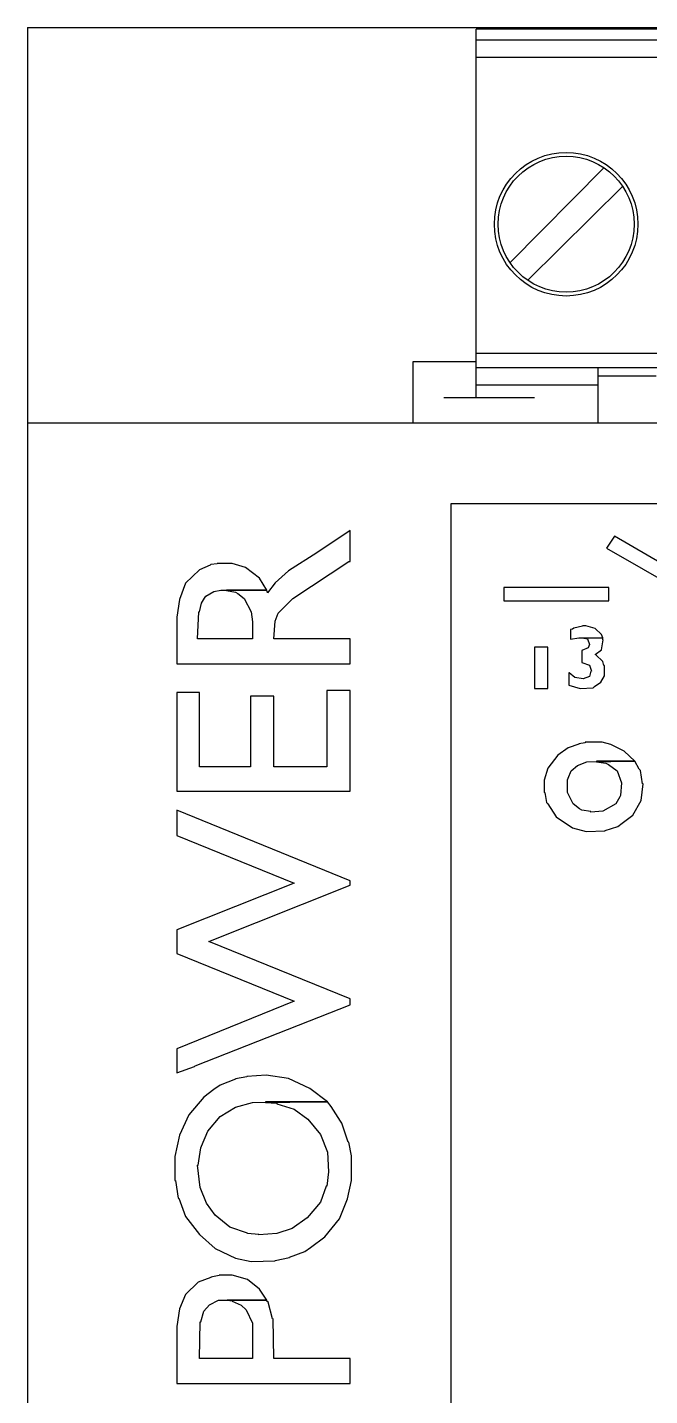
# Model space of a CAD drawing. Header units: inches. Extents: x -4 to 280, y -9 to 35.
# Drawn here: x 42.475 to 43.157, y 25.309 to 26.808 of the extents above; entities that cross this region are included whole.
import ezdxf

# ---------------------------------------------------------------- set-up
doc = ezdxf.new("R2010")
doc.units = ezdxf.units.IN
doc.header["$LTSCALE"] = 0.5
doc.header["$MEASUREMENT"] = 0
doc.layers.add('LAYER_1_0', color=160, linetype='Continuous')

# ---------------------------------------------------------------- blocks, each defined once
blk = doc.blocks.new('c2938581')
at = {"layer": 'LAYER_1_0', "color": 1}
for p, q in [((0.024805, 48.975133), (0.024805, -81.251544)), ((0.024805, 48.975133), (55.030577, 48.975133)), ((12.512759, 38.674642), (12.512759, 48.922767)), ((47.543696, 48.922767), (12.512759, 48.922767)), ((12.512759, 48.624767), (47.543696, 48.624767)), ((12.512759, 48.142453), (47.543696, 48.142453)), ((13.459644, 42.426695), (16.072059, 45.065294)), ((16.597953, 44.556798), (13.95057, 41.935769)), ((10.75955, 37.964608), (10.75955, 39.674064)), ((10.75955, 39.674064), (12.512759, 39.674064)), ((47.543696, 39.893172), (12.512759, 39.893172)), ((12.512759, 39.507322), (47.543696, 39.507322)), ((15.914274, 37.964608), (15.914274, 39.507322)), ((17.527268, 39.262031), (15.914274, 39.262031)), ((12.512759, 39.025353), (15.914274, 39.025353)), ((11.618585, 38.674642), (14.143323, 38.674642)), ((0.024805, 37.964608), (55.030577, 37.964608)), ((11.81151, 35.711515), (11.81151, 3.590823)), ((53.101668, 35.711515), (11.81151, 35.711515)), ((9.006169, 34.966341), (8.077026, 34.343812)), ((9.006169, 34.107134), (9.006169, 34.966341)), ((16.37006, 34.808556), (16.142167, 34.475415)), ((18.824691, 33.37953), (16.37006, 34.808556)), ((16.37006, 34.808556), (16.37006, 34.808556)), ((8.077026, 34.343812), (7.287927, 33.844274)), ((16.142167, 34.475415), (18.702045, 33.011594)), ((5.1139, 34.002059), (4.815727, 33.879414)), ((5.13147, 34.019629), (5.1139, 34.002059)), ((5.306653, 34.045812), (5.13147, 34.019629)), ((5.727471, 34.054769), (5.306653, 34.054769)), ((5.306653, 34.054769), (5.306653, 34.045812)), ((6.095752, 33.940736), (5.727471, 34.054769)), ((6.48143, 33.642735), (6.095752, 33.940736)), ((7.410745, 33.081529), (8.971201, 34.107134)), ((8.971201, 34.107134), (9.006169, 34.107134)), ((4.815727, 33.879414), (4.430048, 33.50252)), ((6.691753, 33.309595), (6.48143, 33.642735)), ((7.287927, 33.844274), (6.919819, 33.511133)), ((4.430048, 33.50252), (4.254693, 33.046389)), ((4.956114, 33.090487), (4.991082, 33.142852)), ((4.991082, 33.142852), (5.218975, 33.274455)), ((5.218975, 33.274455), (5.4119, 33.309595)), ((5.4119, 33.309595), (6.691753, 33.309595)), ((5.569686, 33.309595), (5.569686, 33.300637)), ((6.691753, 33.309595), (5.569686, 33.309595)), ((5.569686, 33.300637), (5.815149, 33.256885)), ((5.815149, 33.256885), (5.885257, 33.213132)), ((5.885257, 33.213132), (6.060612, 33.081529)), ((6.709323, 33.239315), (6.691753, 33.309595)), ((6.919819, 33.511133), (6.709323, 33.239315)), ((13.284288, 33.37953), (13.284288, 33.011594)), ((16.212275, 33.37953), (13.284288, 33.37953)), ((13.284288, 33.37953), (13.284288, 33.011594)), ((16.212275, 33.37953), (13.284288, 33.37953)), ((16.212275, 33.011594), (16.212275, 33.37953)), ((16.212275, 33.011594), (16.212275, 33.37953)), ((4.254693, 33.046389), (4.184585, 32.555463)), ((4.815727, 32.704636), (4.868437, 32.949927)), ((4.868437, 32.949927), (4.956114, 33.090487)), ((6.060612, 33.081529), (6.253537, 32.704636)), ((7.007496, 32.669496), (7.410745, 33.081529)), ((13.284288, 33.011594), (16.212275, 33.011594)), ((13.284288, 33.011594), (16.212275, 33.011594)), ((4.184585, 32.555463), (4.184585, 31.25804)), ((4.763189, 31.950849), (4.798329, 32.704636)), ((4.798329, 32.704636), (4.815727, 32.704636)), ((6.253537, 32.704636), (6.288505, 32.424205)), ((6.288505, 32.424205), (6.288505, 31.950849)), ((6.884679, 31.950849), (6.919819, 32.441775)), ((6.919819, 32.441775), (7.007496, 32.669496)), ((6.919819, 32.441775), (6.919819, 32.441775)), ((15.195283, 32.222323), (15.142745, 32.21371)), ((15.142745, 32.21371), (15.142745, 31.941892)), ((15.230423, 32.24885), (15.195283, 32.222323)), ((15.475886, 32.310173), (15.230423, 32.24885)), ((15.475886, 32.318785), (15.475886, 32.310173)), ((15.563563, 32.318785), (15.475886, 32.318785)), ((15.826596, 32.239893), (15.563563, 32.318785)), ((16.001952, 32.073494), (15.826596, 32.239893)), ((16.036919, 31.985645), (16.001952, 32.073494)), ((6.288505, 31.950849), (4.763189, 31.950849)), ((9.006169, 31.950849), (6.884679, 31.950849)), ((9.006169, 31.25804), (9.006169, 31.950849)), ((14.143323, 31.722784), (14.143323, 30.574189)), ((14.511603, 31.722784), (14.143323, 31.722784)), ((14.143323, 31.722784), (14.143323, 30.574189)), ((14.511603, 31.722784), (14.143323, 31.722784)), ((14.511603, 30.574189), (14.511603, 31.722784)), ((14.511603, 30.574189), (14.511603, 31.722784)), ((15.142745, 31.941892), (15.370638, 31.985645)), ((15.370638, 31.985645), (16.036919, 31.985645)), ((15.633671, 31.705214), (15.458316, 31.626321)), ((15.458316, 31.626321), (15.458316, 31.29318)), ((16.036919, 31.985645), (15.511026, 31.977032)), ((15.511026, 31.977032), (15.616101, 31.950849)), ((15.616101, 31.950849), (15.668811, 31.793064)), ((15.668811, 31.793064), (15.633671, 31.705214)), ((15.668811, 31.793064), (15.668811, 31.793064)), ((15.826596, 31.521246), (16.001952, 31.652504)), ((16.001952, 31.652504), (16.054489, 31.924322)), ((16.036919, 31.924322), (16.036919, 31.985645)), ((16.054489, 31.924322), (16.036919, 31.924322)), ((4.184585, 31.25804), (9.006169, 31.25804)), ((15.458316, 31.29318), (15.668811, 31.223245)), ((15.844166, 31.512288), (15.826596, 31.521246)), ((16.036919, 31.319363), (15.844166, 31.512288)), ((16.072059, 31.214288), (16.036919, 31.319363)), ((15.090207, 31.003792), (15.090207, 30.662039)), ((15.107777, 31.003792), (15.090207, 31.003792)), ((15.265563, 30.881147), (15.107777, 31.003792)), ((15.493456, 30.837394), (15.265563, 30.881147)), ((15.668811, 30.90733), (15.493456, 30.837394)), ((15.668811, 31.223245), (15.721349, 31.056502)), ((15.703779, 31.056502), (15.668811, 30.90733)), ((15.721349, 31.056502), (15.703779, 31.056502)), ((15.984382, 30.749544), (16.089629, 30.9249)), ((16.089629, 31.214288), (16.072059, 31.214288)), ((16.089629, 30.9249), (16.089629, 31.214288)), ((8.357457, 30.512866), (8.357457, 28.391376)), ((9.006169, 30.512866), (8.357457, 30.512866)), ((9.006169, 27.716482), (9.006169, 30.512866)), ((14.143323, 30.574189), (14.511603, 30.574189)), ((14.143323, 30.574189), (14.511603, 30.574189)), ((15.090207, 30.662039), (15.405778, 30.574189)), ((15.405778, 30.574189), (15.773886, 30.591759)), ((15.773886, 30.591759), (15.809026, 30.626899)), ((15.809026, 30.626899), (15.984382, 30.749544)), ((4.815727, 30.460501), (4.184585, 30.460501)), ((4.184585, 30.460501), (4.184585, 27.716482)), ((4.815727, 28.391376), (4.815727, 30.460501)), ((6.884679, 30.355081), (6.235967, 30.355081)), ((6.235967, 30.355081), (6.235967, 28.391376)), ((6.884679, 28.391376), (6.884679, 30.355081)), ((15.370638, 29.022518), (15.072637, 28.917442)), ((15.545993, 29.057658), (15.370638, 29.031475)), ((15.370638, 29.031475), (15.370638, 29.022518)), ((16.01935, 29.075228), (15.545993, 29.075228)), ((15.545993, 29.075228), (15.545993, 29.057658)), ((16.264813, 29.013905), (16.01935, 29.075228)), ((16.633093, 28.829937), (16.264813, 29.013905)), ((14.792034, 28.715904), (14.511603, 28.356581)), ((15.072637, 28.917442), (14.792034, 28.715904)), ((16.931094, 28.549162), (16.633093, 28.829937)), ((6.235967, 28.391376), (4.815727, 28.391376)), ((8.357457, 28.391376), (6.884679, 28.391376)), ((14.511603, 28.356581), (14.406356, 28.02344)), ((15.072637, 28.075806), (15.160315, 28.277688)), ((15.160315, 28.277688), (15.33567, 28.426516)), ((15.33567, 28.426516), (15.598703, 28.531592)), ((15.598703, 28.531592), (16.931094, 28.549162)), ((15.861564, 28.549162), (15.861564, 28.531592)), ((16.931094, 28.549162), (15.861564, 28.549162)), ((15.861564, 28.531592), (16.124597, 28.496796)), ((16.124597, 28.496796), (16.194705, 28.452699)), ((16.194705, 28.452699), (16.440168, 28.277688)), ((16.440168, 28.277688), (16.562986, 27.944548)), ((17.053912, 28.330054), (16.931094, 28.549162)), ((17.088879, 28.286301), (17.053912, 28.330054)), ((17.141589, 27.91802), (17.088879, 28.286301)), ((14.406356, 28.02344), (14.406356, 27.681342)), ((15.055067, 28.032053), (15.072637, 28.075806)), ((15.055067, 27.681342), (15.055067, 28.032053)), ((16.562986, 27.944548), (16.527846, 27.593837)), ((17.106449, 27.453621), (17.158987, 27.91802)), ((17.158987, 27.91802), (17.141589, 27.91802)), ((4.184585, 27.716482), (9.006169, 27.716482)), ((14.406356, 27.681342), (14.423926, 27.681342)), ((14.423926, 27.681342), (14.476463, 27.400911)), ((15.212853, 27.357159), (15.055067, 27.681342)), ((16.510276, 27.558697), (16.4052, 27.357159)), ((16.527846, 27.593837), (16.510276, 27.558697)), ((16.878556, 27.050201), (17.106449, 27.453621)), ((4.184585, 27.181803), (4.184585, 26.480382)), ((9.006169, 25.218099), (4.184585, 27.181803)), ((4.184585, 27.181803), (4.184585, 27.181803)), ((14.476463, 27.400911), (14.511603, 27.357159)), ((14.511603, 27.357159), (14.739497, 26.997491)), ((15.388208, 27.225556), (15.212853, 27.357159)), ((15.458316, 27.181803), (15.388208, 27.225556)), ((15.703779, 27.146663), (15.458316, 27.181803)), ((16.036919, 27.155276), (15.703779, 27.129093)), ((15.703779, 27.129093), (15.703779, 27.146663)), ((16.4052, 27.357159), (16.036919, 27.155276)), ((16.580556, 26.822135), (16.878556, 27.050201)), ((14.739497, 26.997491), (15.195283, 26.690877)), ((15.195283, 26.690877), (15.581133, 26.594415)), ((16.107027, 26.620597), (16.457738, 26.73463)), ((16.457738, 26.73463), (16.580556, 26.822135)), ((4.184585, 26.480382), (7.445713, 25.156776)), ((15.581133, 26.594415), (16.107027, 26.611985)), ((16.107027, 26.611985), (16.107027, 26.620597)), ((7.445713, 25.156776), (4.184585, 23.850396)), ((9.006169, 25.095109), (9.006169, 25.218099)), ((5.07876, 23.526213), (9.006169, 25.095109)), ((4.184585, 23.850396), (4.184585, 23.193072)), ((9.006169, 21.930444), (5.07876, 23.526213)), ((4.184585, 23.193072), (7.445713, 21.869122)), ((7.445713, 21.869122), (4.184585, 20.545516)), ((4.693081, 20.07216), (9.006169, 21.764046)), ((9.006169, 21.764046), (9.006169, 21.930444)), ((4.184585, 20.545516), (4.184585, 19.870277)), ((4.184585, 19.870277), (4.675511, 20.045633)), ((4.675511, 20.045633), (4.693081, 20.07216)), ((6.674356, 19.808955), (6.13072, 19.774159)), ((7.287927, 19.712492), (6.674356, 19.808955)), ((5.394331, 19.528524), (5.218975, 19.405878)), ((5.815149, 19.695266), (5.394331, 19.528524)), ((6.13072, 19.765202), (5.815149, 19.703879)), ((5.815149, 19.703879), (5.815149, 19.695266)), ((6.13072, 19.774159), (6.13072, 19.765202)), ((7.884101, 19.441018), (7.287927, 19.712492)), ((8.375027, 19.06378), (7.884101, 19.441018)), ((4.938544, 19.195383), (4.517726, 18.704457)), ((5.218975, 19.405878), (4.938544, 19.195383)), ((5.815149, 18.914952), (6.288505, 19.04621)), ((6.288505, 19.04621), (8.375027, 19.06378)), ((6.656786, 19.06378), (6.656786, 19.04621)), ((8.375027, 19.06378), (6.656786, 19.06378)), ((6.656786, 19.04621), (6.972356, 19.028985)), ((8.480275, 18.932522), (8.375027, 19.06378)), ((4.517726, 18.704457), (4.254693, 18.134638)), ((5.394331, 18.660704), (5.815149, 18.914952)), ((6.972356, 19.028985), (6.972356, 19.011415)), ((6.972356, 19.011415), (7.445713, 18.862242)), ((7.445713, 18.862242), (7.831563, 18.581812)), ((8.743136, 18.529102), (8.480275, 18.932522)), ((5.043792, 18.248671), (5.394331, 18.660704)), ((7.831563, 18.581812), (8.182102, 18.160821)), ((8.778276, 18.476392), (8.743136, 18.529102)), ((8.953631, 17.941713), (8.778276, 18.476392)), ((4.254693, 18.134638), (4.132048, 17.547249)), ((4.868437, 17.82768), (5.043792, 18.248671)), ((8.182102, 18.160821), (8.375027, 17.661282)), ((8.971201, 17.941713), (8.953631, 17.941713)), ((9.041309, 17.564819), (8.971201, 17.941713)), ((4.132048, 17.547249), (4.132048, 16.880968)), ((4.780759, 17.301959), (4.850867, 17.783927)), ((4.850867, 17.783927), (4.868437, 17.82768)), ((8.375027, 17.661282), (8.409995, 17.117646)), ((9.041309, 16.872355), (9.041309, 17.564819)), ((9.041309, 17.564819), (9.041309, 17.564819)), ((4.833297, 16.67943), (4.763189, 17.301959)), ((4.763189, 17.301959), (4.780759, 17.301959)), ((4.132048, 16.880968), (4.149618, 16.880968)), ((4.149618, 16.880968), (4.219725, 16.381429)), ((8.409995, 17.117646), (8.357457, 16.71457)), ((8.409995, 17.117646), (8.409995, 17.117646)), ((8.936061, 16.363859), (9.041309, 16.872355)), ((4.219725, 16.381429), (4.237123, 16.381429)), ((4.237123, 16.381429), (4.430048, 15.872933)), ((5.008652, 16.241214), (4.833297, 16.67943)), ((8.339887, 16.71457), (8.182102, 16.276009)), ((8.357457, 16.71457), (8.339887, 16.71457)), ((5.254115, 15.908073), (5.008652, 16.241214)), ((8.182102, 16.276009), (7.813993, 15.837793)), ((8.708168, 15.81161), (8.936061, 16.363859)), ((4.430048, 15.872933), (4.815727, 15.37305)), ((5.657364, 15.574932), (5.254115, 15.908073)), ((7.813993, 15.837793), (7.393175, 15.539792)), ((8.304919, 15.311727), (8.708168, 15.81161)), ((4.815727, 15.37305), (5.254115, 14.987543)), ((6.14829, 15.40819), (5.657364, 15.574932)), ((6.14829, 15.399577), (6.14829, 15.40819)), ((6.46386, 15.37305), (6.14829, 15.399577)), ((6.972356, 15.399577), (6.46386, 15.364437)), ((6.46386, 15.364437), (6.46386, 15.37305)), ((7.393175, 15.539792), (6.972356, 15.399577)), ((7.901671, 15.013726), (8.304919, 15.311727)), ((5.254115, 14.987543), (5.815149, 14.715725)), ((7.323067, 14.741908), (7.743886, 14.899693)), ((7.743886, 14.899693), (7.901671, 15.013726)), ((5.815149, 14.715725), (6.253537, 14.619263)), ((6.253537, 14.619263), (6.919819, 14.636833)), ((6.919819, 14.645445), (7.323067, 14.733295)), ((6.919819, 14.636833), (6.919819, 14.645445)), ((7.323067, 14.733295), (7.323067, 14.741908)), ((5.13147, 14.181047), (4.780759, 14.049444)), ((5.359363, 14.233412), (5.13147, 14.189659)), ((5.13147, 14.189659), (5.13147, 14.181047)), ((5.727471, 14.242369), (5.359363, 14.242369)), ((5.359363, 14.242369), (5.359363, 14.233412)), ((6.14829, 14.119724), (5.727471, 14.242369)), ((6.48143, 13.847906), (6.14829, 14.119724)), ((4.780759, 14.049444), (4.430048, 13.70769)), ((6.691753, 13.549905), (6.48143, 13.847906)), ((4.430048, 13.70769), (4.254693, 13.30427)), ((4.938544, 13.242947), (5.09633, 13.418302)), ((5.09633, 13.418302), (5.341793, 13.540948)), ((5.341793, 13.540948), (6.691753, 13.549905)), ((5.587256, 13.549905), (5.587256, 13.540948)), ((6.691753, 13.549905), (5.587256, 13.549905)), ((5.587256, 13.540948), (5.727471, 13.523378)), ((5.727471, 13.523378), (5.727471, 13.514765)), ((5.727471, 13.514765), (5.972934, 13.409345)), ((5.972934, 13.409345), (6.113322, 13.278087)), ((6.691753, 13.514765), (6.691753, 13.549905)), ((6.726893, 13.488238), (6.691753, 13.514765)), ((6.849711, 13.023839), (6.726893, 13.488238)), ((4.254693, 13.30427), (4.184585, 12.813344)), ((4.850867, 12.944946), (4.938544, 13.242947)), ((6.113322, 13.278087), (6.288505, 12.909806)), ((6.867109, 13.023839), (6.849711, 13.023839)), ((6.884679, 11.919341), (6.867109, 13.023839)), ((4.184585, 12.813344), (4.184585, 11.226533)), ((4.815727, 11.919341), (4.833297, 12.944946)), ((4.833297, 12.944946), (4.850867, 12.944946)), ((6.288505, 12.909806), (6.288505, 11.919341)), ((6.288505, 11.919341), (4.815727, 11.919341)), ((9.006169, 11.919341), (6.884679, 11.919341)), ((9.006169, 11.226533), (9.006169, 11.919341)), ((4.184585, 11.226533), (9.006169, 11.226533))]:
    blk.add_line(p, q, dxfattribs=at)
for radius in [1.998758, 1.893511]:
    blk.add_circle((15.020013, 43.496053), radius, dxfattribs=at)

msp = doc.modelspace()

# ---------------------------------------------------------------- block references
at = {"xscale": 0.0393699999999626, "yscale": 0.0393699999999626, "zscale": 0.0393699999999626}
msp.add_blockref('c2938581', (42.47425, 24.87988), dxfattribs=at)

doc.saveas('drawing.dxf')
